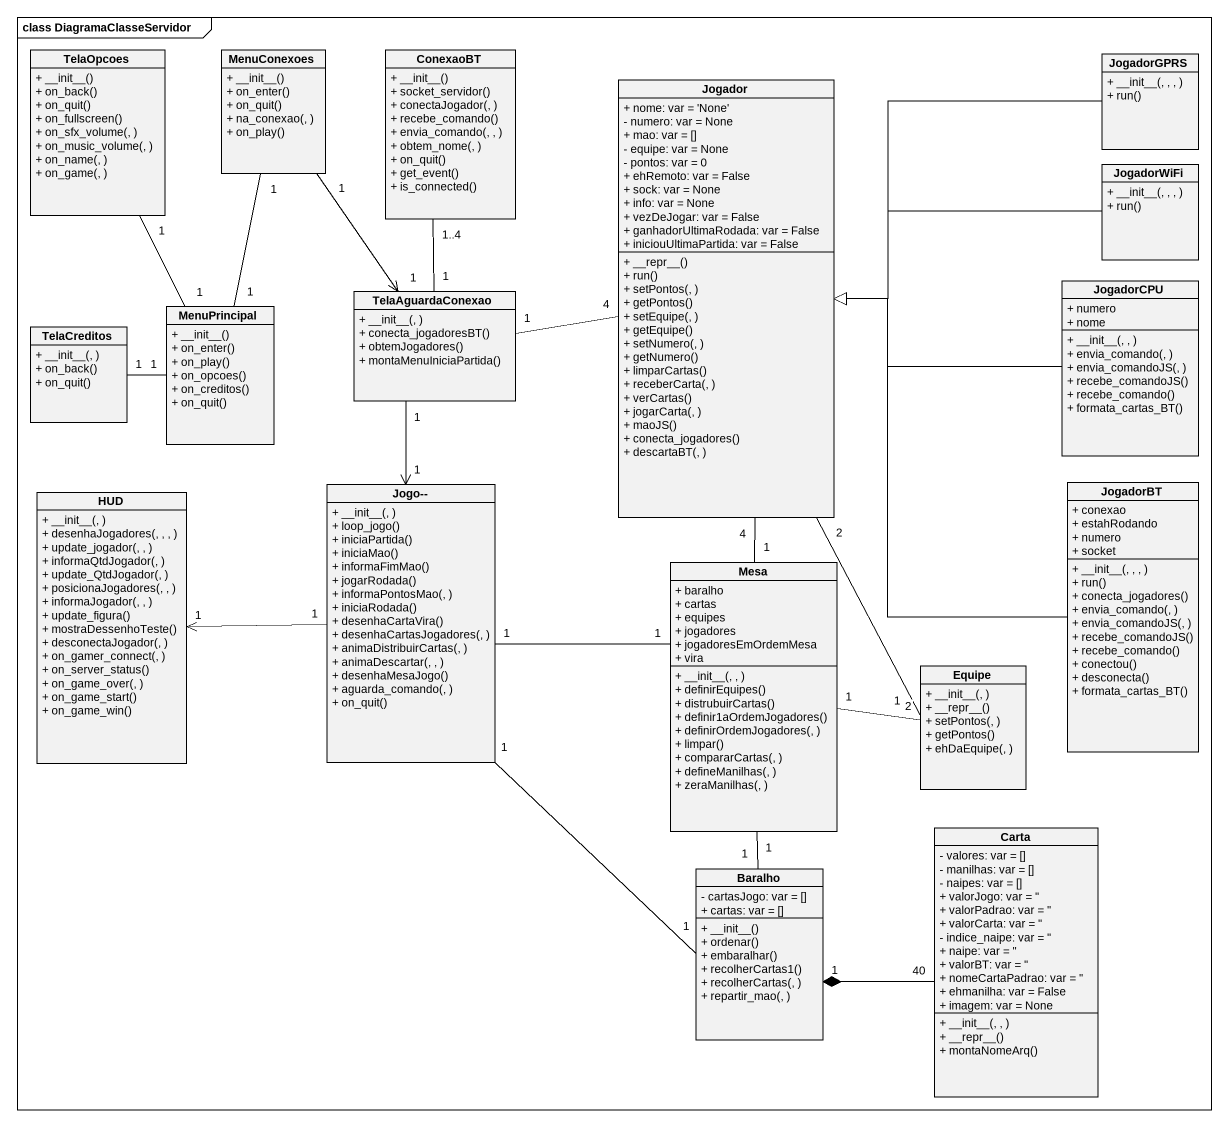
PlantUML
@startuml
mainframe class DiagramaClasseServidor
hide circle
hide empty members
skinparam classAttributeIconSize 0
class TelaOpcoes {
  + ~__init~__()
  + on_back()
  + on_quit()
  + on_fullscreen()
  + on_sfx_volume(, )
  + on_music_volume(, )
  + on_name(, )
  + on_game(, )
}
class MenuConexoes {
  + ~__init~__()
  + on_enter()
  + on_quit()
  + na_conexao(, )
  + on_play()
}
class ConexaoBT {
  + ~__init~__()
  + socket_servidor()
  + conectaJogador(, )
  + recebe_comando()
  + envia_comando(, , )
  + obtem_nome(, )
  + on_quit()
  + get_event()
  + is_connected()
}
class JogadorGPRS {
  + ~__init~__(, , , )
  + run()
}
class Jogador {
  + nome: var = 'None'
  - numero: var = None
  + mao: var = []
  - equipe: var = None
  - pontos: var = 0
  + ehRemoto: var = False
  + sock: var = None
  + info: var = None
  + vezDeJogar: var = False
  + ganhadorUltimaRodada: var = False
  + iniciouUltimaPartida: var = False
  + ~__repr~__()
  + run()
  + setPontos(, )
  + getPontos()
  + setEquipe(, )
  + getEquipe()
  + setNumero(, )
  + getNumero()
  + limparCartas()
  + receberCarta(, )
  + verCartas()
  + jogarCarta(, )
  + maoJS()
  + conecta_jogadores()
  + descartaBT(, )
}
class JogadorWiFi {
  + ~__init~__(, , , )
  + run()
}
class MenuPrincipal {
  + ~__init~__()
  + on_enter()
  + on_play()
  + on_opcoes()
  + on_creditos()
  + on_quit()
}
class TelaAguardaConexao {
  + ~__init~__(, )
  + conecta_jogadoresBT()
  + obtemJogadores()
  + montaMenuIniciaPartida()
}
class JogadorCPU {
  + numero
  + nome
  + ~__init~__(, , )
  + envia_comando(, )
  + envia_comandoJS(, )
  + recebe_comandoJS()
  + recebe_comando()
  + formata_cartas_BT()
}
class TelaCreditos {
  + ~__init~__(, )
  + on_back()
  + on_quit()
}
class HUD {
  + ~__init~__(, )
  + desenhaJogadores(, , , )
  + update_jogador(, , )
  + informaQtdJogador(, )
  + update_QtdJogador(, )
  + posicionaJogadores(, , )
  + informaJogador(, , )
  + update_figura()
  + mostraDessenhoTeste()
  + desconectaJogador(, )
  + on_gamer_connect(, )
  + on_server_status()
  + on_game_over(, )
  + on_game_start()
  + on_game_win()
}
class "Jogo--" as Jogo {
  + ~__init~__(, )
  + loop_jogo()
  + iniciaPartida()
  + iniciaMao()
  + informaFimMao()
  + jogarRodada()
  + informaPontosMao(, )
  + iniciaRodada()
  + desenhaCartaVira()
  + desenhaCartasJogadores(, )
  + animaDistribuirCartas(, )
  + animaDescartar(, , )
  + desenhaMesaJogo()
  + aguarda_comando(, )
  + on_quit()
}
class JogadorBT {
  + conexao
  + estahRodando
  + numero
  + socket
  + ~__init~__(, , , )
  + run()
  + conecta_jogadores()
  + envia_comando(, )
  + envia_comandoJS(, )
  + recebe_comandoJS()
  + recebe_comando()
  + conectou()
  + desconecta()
  + formata_cartas_BT()
}
class Mesa {
  + baralho
  + cartas
  + equipes
  + jogadores
  + jogadoresEmOrdemMesa
  + vira
  + ~__init~__(, , )
  + definirEquipes()
  + distrubuirCartas()
  + definir1aOrdemJogadores()
  + definirOrdemJogadores(, )
  + limpar()
  + compararCartas(, )
  + defineManilhas(, )
  + zeraManilhas(, )
}
class Equipe {
  + ~__init~__(, )
  + ~__repr~__()
  + setPontos(, )
  + getPontos()
  + ehDaEquipe(, )
}
class Carta {
  - valores: var = []
  - manilhas: var = []
  - naipes: var = []
  + valorJogo: var = ''
  + valorPadrao: var = ''
  + valorCarta: var = ''
  - indice_naipe: var = ''
  + naipe: var = ''
  + valorBT: var = ''
  + nomeCartaPadrao: var = ''
  + ehmanilha: var = False
  + imagem: var = None
  + ~__init~__(, , )
  + ~__repr~__()
  + montaNomeArq()
}
class Baralho {
  - cartasJogo: var = []
  + cartas: var = []
  + ~__init~__()
  + ordenar()
  + embaralhar()
  + recolherCartas1()
  + recolherCartas(, )
  + repartir_mao(, )
}
MenuConexoes "1" --> "1" TelaAguardaConexao
JogadorGPRS -left-|> Jogador
JogadorWiFi -left-|> Jogador
MenuPrincipal "1" -up- "1" TelaOpcoes
MenuPrincipal "1" -up- "1" MenuConexoes
MenuPrincipal "1" -left- "1" TelaCreditos
TelaAguardaConexao "1" -up- "1..4" ConexaoBT
TelaAguardaConexao "1" -right- "4" Jogador
TelaAguardaConexao "1" --> "1" Jogo
JogadorCPU -left-|> Jogador
Jogo "1" -left-> "1" HUD
Jogo "1" -- "1" Baralho
JogadorBT -up-|> Jogador
Mesa "1" -up- "4" Jogador
Mesa "1" -left- "1" Jogo
Mesa "1" -- "1" Baralho
Equipe "1" -up- "2" Jogador
Equipe "2" -left- "1" Mesa
Carta "40" -left-* "1" Baralho
@enduml
